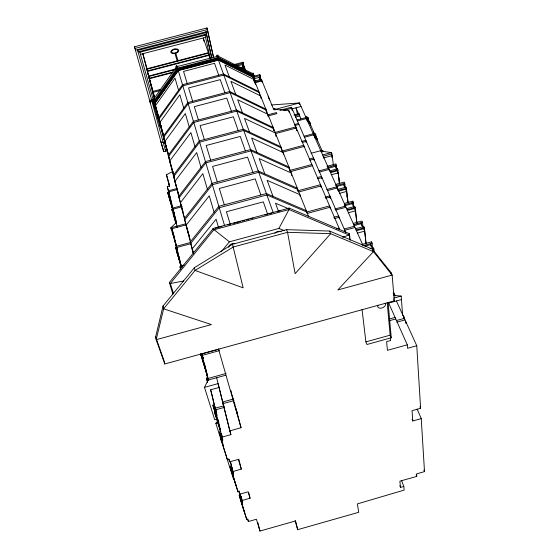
<?xml version="1.0" encoding="UTF-8"?>
<svg xmlns="http://www.w3.org/2000/svg" width="559" height="559" viewBox="0 0 559 559"><rect width="100%" height="100%" fill="white"/><g stroke="black" fill="none" stroke-linecap="round" stroke-linejoin="round"><path stroke-width="0.84" d="M349.578 239.266L349.291 233.648L289.282 208.13L213.44 228.352L169.405 282.463L172.913 294.39M221.112 251.857L229.414 241.816L278.906 228.442L289.01 209.548L289.282 208.13M154.277 99.39L152.558 99.348L152.383 100.25L160.028 126.404L161.362 126.055M152.558 99.348L153.48 101.633L154.668 102.178L153.306 102.535L153.48 101.633L176.7 68.764L177.601 68.163L217.737 57.661L218.786 57.752L253.486 75.004L254.038 75.71L255.61 84.095M193.19 253.15L154.836 102.835L154.151 103.017L153.991 102.36L177.748 68.757L218.387 58.304L253.087 75.535L252.934 76.695L308.652 216.647M154.151 103.017L177.937 69.4L218.618 58.94L253.339 76.164M218.415 59.212L218.45 60.12L178.279 70.63L154.661 103.583L154.543 102.702L177.79 69.84L218.157 59.191L253.136 76.429L253.66 79.846M154.661 103.583L178.209 70.336L218.646 59.848L253.388 77.065M155.64 336.888L163.039 306.025L194.371 267.691L232.474 244.276L286.571 229.651L329.579 231.056L372.28 249.034L390.951 272.492L392.152 275.077L394.284 300.861L164.765 363.979L156.185 339.69L155.64 336.888L164.206 361.191M216.592 56.864L217.018 55.194L218.073 55.285L218.786 57.752L218.22 59.485L217.018 55.194M217.172 419.061L214.719 419.746L204.489 387.366L208.039 380.12L201.792 353.54M342.611 237.289L349.054 235.018L349.291 233.648M155.528 105.546L175.009 78.092L178.552 90.258M158.693 117.949L182.5 84.751L223.432 74.005L258.845 91.543M158.973 119.046L182.821 85.82L223.817 75.06L259.264 92.598L259.739 95.128M164.744 141.665L185.329 113.54L189.228 126.921M168.525 156.485L193.763 122.456L236.757 111.087L273.596 128.584L273.903 130.296M253.087 75.535L253.486 75.004L253.038 72.95L253.583 73.655L255.421 84.5M173.653 176.595L199.647 142.161L243.717 130.471L281.289 147.911L281.729 150.406M179.048 197.732L205.838 162.893L251.04 150.853L289.373 168.21L289.946 171.557M184.722 219.96L212.364 184.729L258.747 172.326L297.87 189.564L298.15 191.248M190.696 243.382L219.247 207.759L266.881 194.965L306.828 212.05M173.451 293.314L170.341 283.525L213.838 229.805L289.01 209.548L349.054 235.018M233.564 479.405L215.83 423.268L217.633 421.409M176.113 222.762L170.851 227.779L171.124 228.911L186.077 224.893M177.846 67.059L176.749 65.724L175.854 66.325L176.7 68.764L178.09 69.987L224.592 225.668M177.217 227.275L167.288 186.685L169.3 186.147L166.47 174.694L173.15 171.32M240.58 494.792L239.182 495.19L239.58 496.839L246.708 519.381L247.623 519.122L248.378 521.519L256.406 519.248L259.97 531.05L295.536 520.953L297.688 529.659L358.717 512.303L357.404 503.89L404.15 490.11L403.822 486.428L401.628 480.775M417.168 409.083L421.241 418.607L424.505 471.614L416.595 473.857L416.776 476.38L399.874 481.173L400.468 487.385L403.822 486.428M231.531 465.871L230.07 466.283L230.476 467.953L238.029 491.857L238.986 491.585L239.797 494.177L248.14 491.822L250.076 498.237L241.809 500.571L242.599 503.1L241.656 503.366L241.25 501.696L242.194 501.43M239.58 496.839L240.985 496.448L242.243 500.466M346.608 208.661L354.665 206.411L355.217 207.62L356.97 223.09M226.856 457.73L227.268 459.435L228.764 459.016L229.651 461.839L238.365 459.393L241.299 469.141L232.705 471.558L233.557 474.291L232.579 474.563L232.174 472.872L233.152 472.6M396.408 300.959L416.762 345.728L420.613 408.301L412.046 410.704L412.787 420.983L421.241 418.607M230.476 467.953L231.936 467.548L232.712 470.021M220.546 431.52L214.845 413.311L216.34 412.898L214.789 406.393L213.3 406.805L214.852 411.787M215.83 423.268L218.269 422.59M223.314 445.244L219.282 432.037L220.805 431.611M222.706 439.57L222.433 438.431L220.903 438.857L221.308 440.576L222.845 440.143L221.909 437.159L230.902 434.65L229.763 430.877L241.034 427.733L237.638 414.575M219.687 433.735L221.21 433.309L222.244 436.6M207.508 382.111L206.383 378.129L207.843 377.73M226.122 373.461L207.662 378.562L208.067 379.868M206.753 379.666L208.207 379.261M208.039 380.12L225.71 375.236M388.114 302.552L391.258 337.769L366.949 344.498L365.886 341.891L390.14 335.183L387.191 302.538M204.489 387.366L218.087 383.607L230.902 434.65M221.909 437.159L210.617 389.812L219.226 387.429M388.337 302.293L407.294 344.826L387.436 350.332L386.611 341.612L390.622 340.501L390.42 338.223M416.762 345.728L407.546 348.285L407.294 344.826M233.606 398.965L222.636 402.012L223.775 405.82L215.012 408.252L215.949 411.263L214.453 411.676L214.845 413.311M213.3 406.805L212.916 405.198L214.404 404.779L211.742 393.634M234.025 400.593L223.034 403.647L224.173 407.448L215.404 409.887L217.116 415.379M393.159 293.251L394.158 292.972L394.968 296.165M393.822 294.719L394.829 294.439M393.815 298.115L401.18 296.088L402.606 315.164M218.995 349.172L201.792 353.903L203.085 358.452M388.393 303.16L401.439 299.575M207.78 377.36L200.961 355.238L202.386 354.846M202.141 355.391L219.373 350.647M203.79 360.751L202.833 361.009L202.484 359.528L206.474 372.476M389.183 319.007L395.066 317.386M389.239 320.733L395.758 318.937M396.17 320.628L404.325 318.378M396.862 322.173L405.03 319.923M181.591 267.705L180.291 268.054L179.998 266.832L181.298 266.482L178.796 255.973M181.144 267.244L182.786 266.797M353.26 223.383L361.973 221.022L362.546 222.279L362.994 227.478L361.268 223.691L353.966 225.668M336.609 228.848L339.075 228.177L339.292 229.833M353.84 224.634L362.546 222.279M344.414 228.952L354.441 226.234M344.26 230.42L355.007 227.506M355.573 228.778L363.846 226.535L364.426 227.806L366.075 243.312M356.146 230.049L364.426 227.806M356.223 230.741L363.567 228.75L364.657 231.14L365.949 243.277M357.292 233.138L364.657 231.14M361.771 244.507L371.497 241.865L372.098 243.179L372.587 248.573L370.778 244.604L364.964 246.184M363.189 245.604L372.098 243.179M370.009 248.566L373.468 247.623L374.418 252.402M374.076 248.951L373.119 249.216L373.363 251.641M335.617 185.707L344.721 183.261L345.259 187.733M336.525 186.524L344.84 184.288M326.784 189.48L336.853 186.769L337.028 188.145M327.294 190.64L337.37 187.929L337.545 189.305M337.992 189.305L345.895 187.181L346.419 188.341L348.152 202.819M172.731 234.284L173.563 234.06L171.962 228.687L181.249 267.321L180.85 266.007L184.135 265.113M337.72 190.682L346.419 188.341M338.586 191.157L346.503 189.026M339.565 193.344L346.608 191.444L347.95 202.658M325.604 198.27L330.341 196.992L330.551 198.501M215.264 228.303L217.786 227.625M219.463 227.171L221.986 226.493M227.869 224.907L230.392 224.229M233.76 223.321L240.482 221.511M242.166 221.057L244.688 220.379M246.365 219.925L248.888 219.24M250.572 218.793L253.094 218.108M264.861 214.942L267.384 214.258M269.068 213.811L271.583 213.126M277.474 211.54L279.996 210.862M190.507 242.501L176.176 246.372L177.399 250.446L175.002 240.398M175.393 247.385L176.665 247.043L176.944 248.217L175.666 248.559L175.393 247.385L181.34 267.174M306.486 212.113L329.544 205.894L329.775 207.536M190.926 243.647L176.455 247.553L177.378 250.628M307.017 213.461L330.117 207.228L330.355 208.912M344.365 203.427L352.883 201.128L354.008 207.382M344.924 204.622L353.428 202.323M344.253 205.866L352.191 203.728L353.833 207.34L353.756 206.655M334.855 208.989L345.476 206.124M335.477 210.1L345.986 207.263M181.382 267.02L177.217 253.164L178.069 252.934L177.79 251.753M347.118 209.807L355.217 207.62M347.202 210.498L354.385 208.556L355.426 210.841L356.796 222.95M348.222 212.783L355.426 210.841M333.723 217.318L338.572 216.012L338.768 217.528M334.275 218.597L339.124 217.283L339.32 218.8M177.727 189.431L168.559 191.877L170.118 197.222L169.314 197.439L169.063 196.391L169.859 196.181L170.118 197.222M167.644 192.345L168.846 192.023L169.097 193.058L167.896 193.379L167.644 192.345L172.465 208.842M322.515 154.941L331.326 152.586L331.934 153.914L333.374 165.052M309.427 159.077L313.466 158.001M323.109 156.275L331.934 153.914M309.903 160.195L313.948 159.112L314.172 160.608M323.347 157.966L332.158 155.612M290.191 170.327L311.873 164.528M290.68 171.55L312.39 165.737M326.987 166.309L335.882 163.927L336.951 169.482M181.207 205.803L172.535 208.13L174.101 213.489L173.283 213.706L173.549 214.796L174.366 214.579L175.819 219.547M327.476 167.414L336.385 165.024M174.031 212.727L173.304 210.24L172.081 210.568L171.823 209.492L182.269 206.676M328.378 168.231L336.518 166.044M318.784 170.977L328.636 168.336M319.266 172.088L329.132 169.447L329.314 170.816M329.775 170.865L337.503 168.79L339.711 183.464M330.271 171.976L338.013 169.894M330.348 172.661L338.097 170.579M317.323 177.566L321.46 176.462L321.774 178.712M331.284 174.75L338.174 172.899L339.467 183.212M317.819 178.733L321.963 177.622M297.304 190.933L320.489 184.701L320.726 186.336M298.646 191.989L321.034 185.972L321.278 187.649M185.791 223.761L170.851 227.779L176.448 246.722M335.931 184.337L344.197 182.115L344.721 183.261M305.452 116.852L306.814 116.496L321.956 150.343L322.187 152.034L321.718 150.979L322.99 150.637L323.458 151.692M296.871 119.989L306.011 117.565L306.255 119.249M307.059 118.166L308.282 117.837L309.239 123.036L310.056 122.819L310.427 125.356M297.388 120.954L306.444 118.543L306.695 120.227M307.492 119.137L308.715 118.808M307.191 120.744L308.554 120.388M294.327 124.545L298.513 123.434M307.625 121.729L308.994 121.366M294.768 125.565L298.953 124.454M308.799 122.058L309.616 121.841L310.056 122.819M274.441 132.623L295.809 126.949L296.067 128.556M275.706 133.517L296.284 128.053L296.675 130.52M304.124 136.207L313.236 133.783L313.48 135.474M316.415 138.304L315.479 133.901L314.235 134.23L313.229 131.98M304.445 137.262L313.69 134.803M314.689 135.243L315.933 134.908M314.417 136.976L315.807 136.606M301.706 141.441L305.829 140.344L306.164 142.573M314.871 137.996L316.268 137.626L316.506 139.31L317.337 139.086L317.582 140.784M316.052 138.29L316.883 138.066L317.337 139.086M302.3 142.468L306.29 141.406M281.792 151.126L303.656 145.298L303.9 146.919M282.253 152.293L304.145 146.451M176.63 188.614L168.308 190.836L169.643 195.412M311.125 153.264L321.956 150.343M153.991 102.36L161.195 126.802M273.365 108.712L274.707 108.355L275.133 109.403L288.772 110.472L339.676 229.588M280.024 110.263L291.498 107.223L345.679 232.439M154.654 99.048L149.602 100.375L161.153 142.573L163.074 142.063L165.653 151.182M283.713 110.375L291.924 108.201L292.329 110.759M267.475 114.937L276.432 112.569L276.866 113.631L267.901 116.006M291.84 108.935L301.07 106.49M293.999 115L298.953 113.687L300.868 118.934M295.166 115.776L299.379 114.658M161.153 142.573L163.745 151.685L167.337 150.734M295.383 117.117L299.589 116.006M233.788 64.662L243.032 62.238L244.262 67.639M235.821 65.151L243.396 63.167M236.464 66.116L243.605 64.243M240.07 67.751L244.227 66.661L244.968 69.519M160.88 89.286L152.509 91.48L154.633 99.146M241.264 68.471L244.597 67.597M152.761 92.452L160.3 90.474M242.201 68.981L244.737 68.317L245.331 69.847M153.383 100.578L149.882 101.5L149.602 100.375M153.529 101.144L151.971 101.549L151.831 100.99L163.221 142.65L164.758 142.245L166.903 149.854L165.373 150.259L165.226 149.672M252.682 76.066L254.038 75.71L252.982 73.739L218.22 56.18L177.119 66.563L176.225 67.164L153.068 99.991L153.306 102.535M253.416 76.31L259.781 74.633L260.899 79.567M252.934 76.695L253.611 76.52L254.715 82.39M253.8 77.275L260.18 75.598M254.233 78.686L260.445 77.051M254.303 81.118L261.493 79.224L262.318 82.536M255.491 81.887L261.892 80.196M254.827 82.823L262.024 80.929L273.791 109.76L299.491 102.947L363.154 245.792M325.1 197.096L329.845 195.853L330.159 198.117M207.543 29.529L134.901 48.43L134.495 46.802L206.977 27.95L213.671 57.493M135.397 50.177L207.927 31.297M211.728 57.605L206.201 32.618L137.619 50.464L137.416 49.653L151.796 100.557M138.017 51.861L206.516 34.029M140.428 54.349L205.656 37.355M146.828 69.274L208.542 53.147M147.269 70.993L209.122 54.824L209.674 57.297M148.568 76.073L175.505 69.023M148.687 76.534L174.792 69.707M172.773 72.104L149.134 78.288L154.522 97.587M149.253 78.756L172.906 72.565M169.279 282.966L170.341 283.525L183.68 280.981M271.632 104.973L299.491 102.947L299.743 104.603M393.885 295.411L401.18 296.088M320.649 151.028L331.326 152.586L331.55 154.277M213.824 228.904L212.846 228.722L229.414 241.816M278.906 228.442L284.552 230.748M288.255 208.619L275.517 203.21L278.473 211.295M306.262 210.631L266.37 193.54L218.807 206.306L190.319 241.907L193.589 253.423M154.836 102.835L154.074 101.906M218.157 59.191L218.45 60.12L253.185 77.331L253.276 76.604L254.226 81.635M254.1 79.616L224.963 65.005L229.323 76.918M169.405 282.463L170.341 283.525M335.211 166.393L336.721 169.705M337.224 170.816L338.174 172.899M343.512 184.645L344.77 187.412M345.616 189.263L346.608 191.444M373.188 249.908L374.048 251.788M406.302 323.088L405.603 321.544L405.722 323.221M372.28 249.034L373.454 251.634L392.152 275.077L337.839 289.953L373.454 251.634L330.669 233.683L287.55 232.313L233.292 246.987L195.063 270.444L163.619 308.813L156.185 339.69L211.414 324.569L163.619 308.813L163.039 306.025M393.697 299.561L394.284 300.861M176.749 65.724L178.09 69.987M297.465 114.392L296.004 107.831L299.163 115.035L298.953 113.687M390.14 335.183L391.258 337.769M419.921 406.707L420.613 408.301M296.48 129.59L296.948 130.687M412.116 419.39L412.787 420.983M329.579 231.056L330.669 233.683L295.145 273.651L287.55 232.313L286.571 229.651M423.841 470L424.505 471.614M269.172 98.971L269.585 99.984M260.34 80.293L259.159 77.394L259.425 78.84M416.127 474.766L416.776 476.38M253.36 75.884L253.611 76.52M243.528 67.604L242.347 64.578L242.676 66.269M399.846 485.764L400.468 487.385M235.737 94.45L230.923 81.293L260.585 95.91L261.06 98.447M242.459 112.841L237.666 99.733L267.922 114.343L268.39 116.894M249.524 132.155L244.493 118.389L275.335 132.965L275.95 136.389M256.951 152.46L251.655 137.982L283.12 152.509L283.406 154.172M264.777 173.842L259.201 158.595L291.295 173.045L291.721 175.554M273.023 196.391L267.139 180.312L299.897 194.651L300.176 196.335M218.45 60.12L273.204 212.574M206.201 32.618L205.922 31.821L211.707 58.003M218.723 75.241L214.516 63.3L183.534 71.419L187.223 83.508M224.907 92.808L220.267 79.623L188.579 87.945L192.659 101.298M231.398 111.234L226.772 98.105L194.301 106.657L198.368 119.961M238.211 130.596L233.355 116.796L200.087 125.593L204.356 139.568M245.38 150.951L240.272 136.438L206.166 145.494L210.666 160.195M252.934 172.396L247.546 157.107L212.567 166.428L217.304 181.92M260.892 195.007L255.218 178.88L219.31 188.488L224.306 204.832M267.593 214.02L263.303 201.855L226.423 211.763L230.189 224.096M210.324 58.276L203.252 37.984L204.007 41.359M219.282 432.037L221.616 439.444M230.07 466.283L235.94 485.296M239.182 495.19L244.646 512.91M220.903 438.857L226.598 456.906M232.174 472.872L238.029 491.857M241.25 501.696L246.708 519.381M218.073 419.886L218.842 422.366M212.916 405.198L214.991 411.829M215.893 415.099L217.185 419.25M214.453 411.676L220.421 430.723M210.617 389.812L211.554 392.837M206.383 378.129L207.655 382.209M214.789 406.393L216.081 410.544M206.97 374.097L207.717 376.521M207.682 376.717L200.611 353.77L200.961 355.238M203.881 362.295L205.922 370.072M178.007 60.645L175.764 53.238L174.946 53.433L177.182 60.854M232.474 244.276L243.158 287.822L195.063 270.444L194.371 267.691M179.998 266.832L180.746 269.305M178.014 69.693L178.279 70.63L177.79 69.84M173.374 234.284L174.597 238.721M177.916 253.332L178.538 255.414M181.34 266.65L176.93 251.983L177.217 253.164M169.063 196.391L174.142 213.811M176.344 222L175.372 218.681L176.392 222.845M167.896 193.379L172.479 209.052M173.283 213.706L176.19 223.642M171.823 209.492L175.722 222.985M183.757 108.146L179.851 94.716L159.853 122.491L164.046 137.423M194.965 146.633L190.878 132.581L169.684 161.041L173.472 174.471M201.009 167.372L196.698 152.586L174.876 181.382L178.559 194.427M207.368 189.201L202.833 173.632L180.333 202.763L183.576 214.223M214.069 212.224L209.29 195.804L186.07 225.256L190.263 240.042M218.506 227.457L216.102 219.198L192.121 248.972L193.526 253.905M167.288 186.685L168.846 192.023M170.355 198.047L171.32 201.352M171.082 201.163L171.809 203.644M166.47 174.694L169.104 183.855M169.663 186.308L168.937 183.806L169.51 186.112M234.158 402.864L237.296 413.828L235.416 406.54M218.485 348.984L241.034 427.733M134.495 46.802L150.553 103.492L150.133 101.822M160.859 141.399L163.745 151.685M288.598 208.102L289.01 209.548M295.103 520.534L297.688 529.659M182.982 211.637L178.705 196.398L205.453 161.586L250.579 149.567L288.863 166.931L289.15 168.608M184.037 215.858L184.729 218.317M189.215 235.828L184.365 218.562L211.952 183.352L258.265 170.97L297.339 188.215L297.758 190.738M154.494 102.926L163.431 134.936M153.194 99.712L139.631 51.442L139.841 52.26L205.188 35.245L204.908 34.448L210.149 58.017M167.323 150.343L163.34 136.172L187.824 102.57L229.728 91.536L265.825 109.061L266.447 112.464M167.791 152.006L168.497 154.508M169.67 159.196L163.633 137.325L188.159 103.695L230.126 92.64L266.266 110.165L266.573 111.87M166.715 149.232L159.406 122.687M174.115 176.239L168.217 155.283L193.407 121.275L236.338 109.927L273.134 127.424L273.749 130.848M173.94 176.155L174.653 178.67M177.441 190.025L173.332 175.33L199.277 140.917L243.277 129.248L280.807 146.696L281.1 148.359M177.916 191.702L178.628 194.218M179.02 196.062L179.712 198.508M147.744 71.266L142.845 53.72L154.48 99.181M152.866 91.054L146.71 68.82L208.381 52.707L209.485 57.654M154.543 97.497L147.387 71.447L209.283 55.271L209.646 56.92M160.615 123.679L154.543 102.702M213.44 228.352L213.838 229.805M154.445 104.498L155.129 107.014M157.198 114.56L159.029 121.275M236.576 410.46L237.212 412.926M234.368 402.487L234.997 404.919M231.014 390.671L231.643 393.11M232.062 394.738L233.948 402.054M153.348 92.591L153.466 93.053M153.914 94.792L154.032 95.254M160.692 126.229L160.859 126.893M159.601 124.748L160.028 126.404M257.853 522.63L259.97 531.05M248.622 492.43L250.076 498.237M238.791 459.065L241.299 469.141M216.633 377.744L229.763 430.877M169.286 193.84L169.67 195.398M171.669 203.567L173.038 209.164M173.304 210.24L174.101 213.489M174.366 214.579L175.17 217.863M247.777 519.052L248.378 521.519M240.985 496.448L242.599 503.1M240.195 493.925L241.809 500.571M238.993 490.837L239.797 494.177M230.734 462.566L233.557 474.291M230.266 461.454L232.705 471.558M229.043 459.302L229.651 461.839M173.758 234.871L176.274 245.422M177.112 248.923L177.448 250.334M202.91 357.054L203.259 358.529M204.657 364.377L207.047 374.39M218.01 419.9L220.609 430.779M221.21 433.309L222.258 437.697M178.747 256.106L181.493 267.621M202.239 354.623L203.043 357.97M206.32 371.742L208.318 380.099M206.977 27.95L213.461 57.5M164.346 361.89L164.765 363.979M244.227 66.661L244.863 69.931M243.032 62.238L244.192 68.198M253.52 76.723L254.464 81.754M259.781 74.633L260.564 78.903M268.208 96.078L268.502 97.699M268.62 97.091L268.914 98.712M274.707 108.355L275 110.053M288.772 110.472L289.038 112.107M291.498 107.223L291.77 108.928M308.282 117.837L308.526 119.528M315.479 133.901L315.842 136.445M331.767 155.989L331.99 157.701M336.211 166.512L336.434 168.238M337.503 168.79L337.587 169.475M337.916 172.046L338.132 173.765M338.454 176.337L338.775 178.915M338.992 180.634L339.208 182.346M344.617 185.581L344.826 187.314M349.494 234.235L350.22 240.202M345.895 187.181L345.979 187.866M346.287 190.451L346.496 192.177M346.908 195.622L347.111 197.348M347.425 199.933L347.628 201.659M362.043 309.42L365.886 341.891M352.072 202.693L352.191 203.728M354.308 207.864L354.385 208.556M352.981 201.974L353.176 203.658M354.665 206.411L354.86 208.13M355.251 211.561L355.447 213.279M356.328 221.015L356.523 222.734M361.156 222.657L361.456 225.424M363.497 228.058L363.567 228.75M365.32 240.321L365.502 242.04M371.497 241.865L371.665 243.556M370.673 243.563L370.952 246.337M390.951 272.492L391.097 274.21M403.444 316.953L403.325 315.276L404.017 316.799L404.199 319.315M385.2 303.362A4.13 2.641 -22.5 0 1 381.734 308.044A4.13 2.641 -22.5 0 1 377.912 305.193M228.68 247.295A4.158 2.984 -16.8 0 1 230.685 244.353A4.158 2.984 -16.8 0 1 234.773 243.759M274.832 233.355A4.151 2.97 -19.6 0 1 281.212 231.796M174.778 48.975L173.758 49.22A4.039 2.201 -13.7 0 0 170.851 52.176A4.039 2.201 -13.7 0 0 174.764 53.475L175.792 53.224A4.039 2.201 -13.7 0 0 178.698 50.275A4.039 2.201 -13.7 0 0 174.778 48.975M174.778 49.444L173.968 49.639A3.2 1.747 -13.7 0 0 171.662 51.973A3.2 1.747 -13.7 0 0 174.764 53.007L175.582 52.812A3.2 1.747 -13.7 0 0 177.888 50.471A3.2 1.747 -13.7 0 0 174.778 49.444"/></g></svg>
